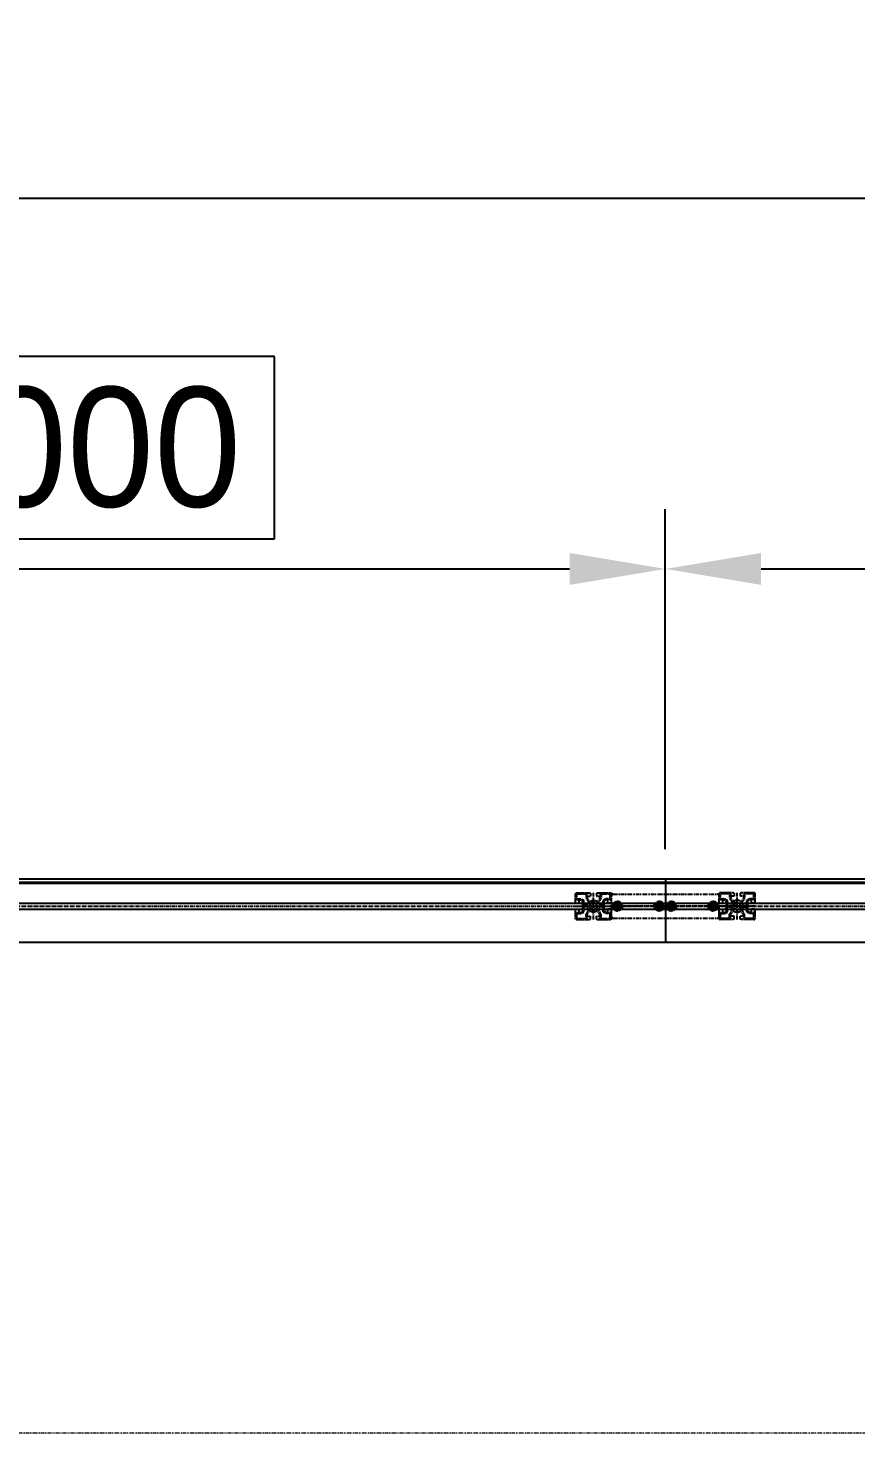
# Model space of a CAD drawing. Header units: inches. Extents: x 0 to 77285, y -118 to 40065.
# Drawn here: x 34204 to 35588, y 9720 to 12067 of the extents above; entities that cross this region are included whole.
import ezdxf

# ---------------------------------------------------------------- set-up
doc = ezdxf.new("R2010")
doc.units = ezdxf.units.IN
doc.header["$LTSCALE"] = 5
doc.header["$MEASUREMENT"] = 0
for name, pattern in [('CENTER', [2, 1.25, -0.25, 0.25, -0.25]), ('HIDDEN', [0.375, 0.25, -0.125]), ('PHANTOM', [2.5, 1.25, -0.25, 0.25, -0.25, 0.25, -0.25])]:
    doc.linetypes.add(name, pattern=pattern)
for name, color, linetype in [('11', 1, 'CENTER'), ('22', 2, 'HIDDEN'), ('66', 6, 'PHANTOM'), ('B', 123, 'Continuous'), ('G', 231, 'Continuous')]:
    doc.layers.add(name, color=color, linetype=linetype)
doc.layers.add('33', color=3, linetype='PHANTOM', lineweight=9)
doc.styles.add('SCI', font='')
doc.styles.get('SCI').set_extended_font_data('Gulim')
doc.dimstyles.new('S', dxfattribs={"dimscale": 100, "dimtxt": 2.5, "dimasz": 2, "dimexe": 1.25, "dimexo": 0.625, "dimgap": -0.625, "dimtad": 1, "dimdec": 8, "dimtxsty": 'SCI', "dimcen": 2.5, "dimclrd": 1, "dimclre": 1, "dimclrt": 7, "dimadec": 8, "dimazin": 2, "dimtfac": 1, "dimtdec": 8, "dimtmove": 0, "dimatfit": 3, "dimfxl": 1, "dimarcsym": 0})
doc.dimstyles.new('SCH', dxfattribs={"dimtxt": 2.5, "dimasz": 2, "dimexe": 1.25, "dimexo": 0.625, "dimtad": 1, "dimdec": 8, "dimtxsty": 'SCI', "dimcen": 2.5, "dimclrd": 4, "dimclre": 4, "dimclrt": 7, "dimadec": 8, "dimazin": 2, "dimtfac": 1, "dimtdec": 8, "dimtmove": 0, "dimatfit": 3, "dimfxl": 1, "dimarcsym": 0})

# ---------------------------------------------------------------- blocks, each defined once
blk = doc.blocks.new('0104-20170619.11435441')
for p, q in [((-30, 6), (-30, 21)), ((-30, 6), (-29, 6)), ((-29, 5), (-29, 6)), ((-29, 5), (-24, 5)), ((-6, 22.5), (-28.5, 22.5)), ((-28, 10.5), (-28, 19.5)), ((-28, 10.5), (-26, 10.5)), ((-10.5, 20.5), (-27, 20.5)), ((-26, 10.5), (-26, 12.5)), ((-26, 12.5), (-20.4, 12.5)), ((-22.4, 12.5), (-24.1, 12.5)), ((-23, 10.5), (-24.1, 10.5)), ((-24, 10.5), (-21, 10.5)), ((-24, 5), (-24, 10.5)), ((-21, 10.5), (-18, 8.5)), ((-20.4, 12.5), (-16, 9.6)), ((-18, -8.5), (-18, 8.5)), ((-16, 1), (-16, 9.6)), ((-16, 1), (-9.9, 1)), ((-10.5, 18.5), (-12.5, 18.5)), ((-12.5, 18.5), (-12.5, 12.9)), ((-12.5, 12.9), (-7.9, 6.1)), ((-10.5, 20.5), (-10.5, 18.5)), ((-10.5, 16.5), (-10.5, 13.5)), ((-5, 16.5), (-10.5, 16.5)), ((-10.5, 13.5), (-6.5, 7.6)), ((-4.9, 1), (-7.4, 1)), ((-6, 22.5), (-6, 21.5)), ((-5, 21.5), (-6, 21.5)), ((-4.2, 2.8), (-6, 4.5)), ((-5, 21.5), (-5, 16.5)), ((-2.8, 4.2), (-4.5, 6)), ((-1, 4.9), (-1, 7.4)), ((1, 4.9), (1, 7.4)), ((2.8, 4.2), (4.5, 6)), ((4.2, 2.8), (6, 4.5)), ((4.9, 1), (7.4, 1)), ((5, 21.5), (5, 16.5)), ((6, 21.5), (5, 21.5)), ((10.5, 16.5), (5, 16.5)), ((6, 22.5), (6, 21.5)), ((28.5, 22.5), (6, 22.5)), ((10.5, 13.5), (6.5, 7.6)), ((12.5, 12.9), (7.9, 6.1)), ((9.9, 1), (16, 1)), ((10.5, 20.5), (10.5, 18.5)), ((27, 20.5), (10.5, 20.5)), ((12.5, 18.5), (10.5, 18.5)), ((10.5, 16.5), (10.5, 13.5)), ((12.5, 18.5), (12.5, 12.9)), ((20.4, 12.5), (16, 9.6)), ((16, 1), (16, 9.6)), ((21, 10.5), (18, 8.5)), ((18, -8.5), (18, 8.5)), ((26, 12.5), (20.4, 12.5)), ((24, 10.5), (21, 10.5)), ((24, 5), (24, 10.5)), ((29, 5), (24, 5)), ((26, 10.5), (26, 12.5)), ((28, 10.5), (26, 10.5)), ((28, 10.5), (28, 19.5)), ((29, 5), (29, 6)), ((30, 6), (29, 6)), ((30, 6), (30, 21)), ((-30, -21), (-30, -6)), ((-30, -6), (-29, -6)), ((-29, -6), (-29, -5)), ((-29, -5), (-24, -5)), ((-6, -22.5), (-28.5, -22.5)), ((-28, -19.5), (-28, -10.5)), ((-28, -10.5), (-26, -10.5)), ((-10.5, -20.5), (-27, -20.5)), ((-26, -12.5), (-26, -10.5)), ((-26, -12.5), (-20.4, -12.5)), ((-24, -10.5), (-24, -5)), ((-24, -10.5), (-21, -10.5)), ((-21, -10.5), (-18, -8.5)), ((-20.4, -12.5), (-16, -9.6)), ((-16, -9.6), (-16, -1)), ((-16, -1), (-9.9, -1)), ((-12.5, -12.9), (-7.9, -6.1)), ((-12.5, -18.5), (-12.5, -12.9)), ((-10.5, -18.5), (-12.5, -18.5)), ((-10.5, -13.5), (-6.5, -7.6)), ((-10.5, -16.5), (-10.5, -13.5)), ((-5, -16.5), (-10.5, -16.5)), ((-10.5, -20.5), (-10.5, -18.5)), ((-4.9, -1), (-7.4, -1)), ((-4.2, -2.8), (-6, -4.5)), ((-6, -22.5), (-6, -21.5)), ((-5, -21.5), (-6, -21.5)), ((-5, -21.5), (-5, -16.5)), ((-2.8, -4.2), (-4.5, -6)), ((-1, -4.9), (-1, -7.4)), ((1, -4.9), (1, -7.4)), ((2.8, -4.2), (4.5, -6)), ((4.2, -2.8), (6, -4.5)), ((4.9, -1), (7.4, -1)), ((5, -21.5), (5, -16.5)), ((10.5, -16.5), (5, -16.5)), ((6, -21.5), (5, -21.5)), ((6, -22.5), (6, -21.5)), ((28.5, -22.5), (6, -22.5)), ((10.5, -13.5), (6.5, -7.6)), ((12.5, -12.9), (7.9, -6.1)), ((9.9, -1), (16, -1)), ((10.5, -16.5), (10.5, -13.5)), ((12.5, -18.5), (10.5, -18.5)), ((10.5, -20.5), (10.5, -18.5)), ((27, -20.5), (10.5, -20.5)), ((12.5, -18.5), (12.5, -12.9)), ((16, -9.6), (16, -1)), ((20.4, -12.5), (16, -9.6)), ((21, -10.5), (18, -8.5)), ((26, -12.5), (20.4, -12.5)), ((24, -10.5), (21, -10.5)), ((24, -10.5), (24, -5)), ((29, -5), (24, -5)), ((26, -12.5), (26, -10.5)), ((28, -10.5), (26, -10.5)), ((28, -19.5), (28, -10.5)), ((29, -6), (29, -5)), ((30, -6), (29, -6)), ((30, -21), (30, -6))]:
    blk.add_line(p, q)
for centre, radius, start, end in [((-28.5, 21), 1.5, 90, 180), ((-27, 19.5), 1, 90, 180), ((0, 0), 10, 142.644, 174.2608), ((0, 0), 7.5, 172.3377, 187.6623), ((0, 0), 10, 49.1403, 130.8597), ((0, 0), 7.5, 127.3377, 142.6623), ((0, 0), 5, 146.537, 168.463), ((0, 0), 5, 101.537, 123.463), ((0, 0), 7.5, 82.3377, 97.6623), ((0, 0), 5, 56.537, 78.463), ((0, 0), 5, 11.537, 33.463), ((0, 0), 7.5, 37.3377, 52.6623), ((0, 0), 7.5, 352.3377, 7.6623), ((0, 0), 10, 5.7392, 39.0281), ((0, 0), 10, 5.7392, 37.356), ((27, 19.5), 1, 0, 90), ((28.5, 21), 1.5, 0, 90), ((-28.5, -21), 1.5, 180, 270), ((-27, -19.5), 1, 180, 270), ((0, 0), 10, 185.7392, 217.356), ((0, 0), 10, 229.1403, 309.2607), ((0, 0), 7.5, 217.3377, 232.6623), ((0, 0), 5, 191.537, 213.463), ((0, 0), 10, 243.4796, 310.8597), ((0, 0), 5, 236.537, 258.463), ((0, 0), 7.5, 262.3377, 277.6623), ((0, 0), 5, 281.537, 303.463), ((0, 0), 5, 326.537, 348.463), ((0, 0), 7.5, 307.3377, 322.6623), ((0, 0), 10, 320.9719, 354.2608), ((0, 0), 10, 322.644, 354.2608), ((27, -19.5), 1, 270, 0), ((28.5, -21), 1.5, 270, 0)]:
    blk.add_arc(centre, radius, start, end)
at = {"layer": '11'}
for p, q in [((0, -22.5), (0, 22.5)), ((30, 0), (-30, 0))]:
    blk.add_line(p, q, dxfattribs=at)
blk = doc.blocks.new('A$C8f69a4f7')
at = {"color": 7}
blk.add_line((0, 45.5), (0, -60), dxfattribs=at)
at = {"layer": '11'}
blk.add_line((93.4, 0), (-93.4, 0), dxfattribs=at)
at = {"layer": '66'}
for p, q in [((-90, -17), (-90, 17)), ((-87.5, 0), (-83.8, 6.5)), ((-83.8, -6.5), (-87.5, 0)), ((-87, 20), (87, 20)), ((-76.2, 6.5), (-83.8, 6.5)), ((-80, -7.3), (-80, 7.3)), ((-80, -7), (-80, 7)), ((-76.2, 6.5), (-72.5, 0)), ((-72.5, 0), (-76.2, -6.5)), ((-17.5, 0), (-13.8, 6.5)), ((-13.8, -6.5), (-17.5, 0)), ((-6.2, 6.5), (-13.8, 6.5)), ((-10, -7.3), (-10, 7.3)), ((-10, -7), (-10, 7)), ((-6.2, 6.5), (-2.5, 0)), ((-2.5, 0), (-6.2, -6.5)), ((2.5, 0), (6.2, 6.5)), ((6.2, -6.5), (2.5, 0)), ((13.8, 6.5), (6.2, 6.5)), ((10, -7.3), (10, 7.3)), ((10, -7), (10, 7)), ((13.8, 6.5), (17.5, 0)), ((17.5, 0), (13.8, -6.5)), ((72.5, 0), (76.2, 6.5)), ((76.2, -6.5), (72.5, 0)), ((83.8, 6.5), (76.2, 6.5)), ((80, -7.3), (80, 7.3)), ((80, -7), (80, 7)), ((83.8, 6.5), (87.5, 0)), ((87.5, 0), (83.8, -6.5)), ((90, -17), (90, 17)), ((-87, -20), (87, -20)), ((-76.2, -6.5), (-83.8, -6.5)), ((-6.2, -6.5), (-13.8, -6.5)), ((13.8, -6.5), (6.2, -6.5)), ((83.8, -6.5), (76.2, -6.5))]:
    blk.add_line(p, q, dxfattribs=at)
for centre, radius in [((-80, 0), 8.25), ((-80, 0), 6.5), ((-80, 0), 4.5), ((-80, 0), 4), ((-80, 0), 3.2), ((-10, 0), 8.25), ((-10, 0), 6.5), ((-10, 0), 4.5), ((-10, 0), 4), ((-10, 0), 3.2), ((10, 0), 8.25), ((10, 0), 6.5), ((10, 0), 4.5), ((10, 0), 4), ((10, 0), 3.2), ((80, 0), 8.25), ((80, 0), 6.5), ((80, 0), 4.5), ((80, 0), 4), ((80, 0), 3.2)]:
    blk.add_circle(centre, radius, dxfattribs=at)
for centre, start, end in [((-87, 17), 90, 180), ((87, 17), 0, 90), ((-87, -17), 180, 270), ((87, -17), 270, 0)]:
    blk.add_arc(centre, 3, start, end, dxfattribs=at)
at = {"layer": '22', "xscale": -1}
blk.add_blockref('0104-20170619.11435441', (-120, 0), dxfattribs=at)
at = {"layer": '22'}
blk.add_blockref('0104-20170619.11435441', (120, 0), dxfattribs=at)
blk = doc.blocks.new('A$C04fb1ad6')
for p, q in [((170, -7), (11415, -7)), ((170, -40.5), (11415, -40.5)), ((170, -50.5), (11415, -50.5)), ((170, -105.5), (11415, -105.5))]:
    blk.add_line(p, q)
at = {"layer": '11'}
blk.add_line((170, -45.5), (11415, -45.5), dxfattribs=at)
at = {"layer": 'B'}
blk.add_line((170, -5.5), (11415, -5.5), dxfattribs=at)
at = {"layer": 'G'}
blk.add_line((170, 0), (11415, 0), dxfattribs=at)
blk.add_blockref('A$C8f69a4f7', (9995, -45.5))
at = {"layer": '22', "xscale": -1}
blk.add_blockref('0104-20170619.11435441', (9875, -45.5), dxfattribs=at)
at = {"layer": '22'}
blk.add_blockref('0104-20170619.11435441', (10115, -45.5), dxfattribs=at)
blk = doc.blocks.new('*D553')
at = {"color": 1, "lineweight": -2, "transparency": 16777216}
for p, q in [((34616.3, 11518.6), (33923, 11518.6)), ((33923, 11518.6), (33923, 11213.6)), ((34616.3, 11213.6), (34616.3, 11518.6)), ((33269.6, 10695.6), (33269.6, 11263.6)), ((35269.6, 10695.6), (35269.6, 11263.6)), ((33923, 11213.6), (34616.3, 11213.6)), ((33429.6, 11163.6), (35109.6, 11163.6))]:
    blk.add_line(p, q, dxfattribs=at)
at = {"color": 1, "transparency": 16777216}
for points in [[(33429.6, 11190.2), (33429.6, 11136.9), (33269.6, 11163.6)], [(35109.6, 11190.2), (35109.6, 11136.9), (35269.6, 11163.6)]]:
    blk.add_solid(points, dxfattribs=at)
at = {"layer": 'Defpoints', "color": 0, "transparency": 16777216}
for p in [(35269.6, 11163.6), (33269.6, 10645.6), (35269.6, 10645.6)]:
    blk.add_point(p, dxfattribs=at)
at = {"color": 7, "transparency": 16777216, "insert": (34269.6, 11366.1), "char_height": 200, "attachment_point": 5, "style": 'SCI'}
blk.add_mtext('2000', dxfattribs=at)
blk = doc.blocks.new('*D554')
at = {"color": 1, "lineweight": -2, "transparency": 16777216}
for p, q in [((36315.4, 11519.1), (35643.9, 11519.1)), ((35643.9, 11519.1), (35643.9, 11213.6)), ((36315.4, 11213.6), (36315.4, 11519.1)), ((35269.6, 10695.6), (35269.6, 11263.6)), ((36689.6, 10695.6), (36689.6, 11263.6)), ((35643.9, 11213.6), (36315.4, 11213.6)), ((35429.6, 11163.6), (36529.6, 11163.6))]:
    blk.add_line(p, q, dxfattribs=at)
at = {"color": 1, "transparency": 16777216}
for points in [[(35429.6, 11190.2), (35429.6, 11136.9), (35269.6, 11163.6)], [(36529.6, 11190.2), (36529.6, 11136.9), (36689.6, 11163.6)]]:
    blk.add_solid(points, dxfattribs=at)
at = {"layer": 'Defpoints', "color": 0, "transparency": 16777216}
for p in [(36689.6, 11163.6), (35269.6, 10645.6), (36689.6, 10645.6)]:
    blk.add_point(p, dxfattribs=at)
at = {"color": 7, "transparency": 16777216, "insert": (35979.6, 11366.3), "char_height": 200, "attachment_point": 5, "style": 'SCI'}
blk.add_mtext('1420', dxfattribs=at)
blk = doc.blocks.new('*D562')
at = {"color": 4, "lineweight": -2, "transparency": 16777216}
for p, q in [((25274.6, 10695.6), (25274.6, 11883.1)), ((36969.6, 10695.6), (36969.6, 11883.1)), ((25434.6, 11783.1), (36809.6, 11783.1))]:
    blk.add_line(p, q, dxfattribs=at)
at = {"color": 4, "transparency": 16777216}
for points in [[(25434.6, 11809.8), (25434.6, 11756.5), (25274.6, 11783.1)], [(36809.6, 11809.8), (36809.6, 11756.5), (36969.6, 11783.1)]]:
    blk.add_solid(points, dxfattribs=at)
at = {"layer": 'Defpoints', "color": 0, "transparency": 16777216}
for p in [(36969.6, 11783.1), (25274.6, 10645.6), (36969.6, 10645.6)]:
    blk.add_point(p, dxfattribs=at)
at = {"color": 7, "transparency": 16777216, "insert": (31122.1, 11935.9), "char_height": 200, "attachment_point": 5, "style": 'SCI'}
blk.add_mtext('11695', dxfattribs=at)

msp = doc.modelspace()

# ---------------------------------------------------------------- linework, layer by layer
at = {"layer": '33'}
msp.add_line((12062.6504291, 9720.13160737), (38972.6497809, 9720.13160737), dxfattribs=at)

# ---------------------------------------------------------------- block references
msp.add_blockref('A$C04fb1ad6', (25274.6497809, 10645.63160737))

# ---------------------------------------------------------------- dimensions: what is measured, and where the dimension line sits
for base, p1, p2, dimstyle, override, picture, middle in [((36969.6497808981, 11783.1277994918), (25274.6497808981, 10645.6316073747), (36969.6497808981, 10645.6316073747), 'SCH', {"dimscale": 80}, '*D562', (31122.1497808981, 11935.9240711296)), ((35269.6497808981, 11163.5525083466), (33269.6497808981, 10645.6316073747), (35269.6497808981, 10645.6316073747), 'S', {"dimscale": 80, "dimtmove": 1}, '*D553', (34269.6497808981, 11366.0824683999)), ((36689.6497808981, 11163.5525083466), (35269.6497808981, 10645.6316073747), (36689.6497808981, 10645.6316073747), 'S', {"dimscale": 80, "dimtmove": 1}, '*D554', (35979.6497808981, 11366.3487799844))]:
    dim = msp.add_linear_dim(base=base, p1=p1, p2=p2, dimstyle=dimstyle, override=override)
    dim.commit()
    dim.dimension.update_dxf_attribs({"geometry": picture, "text_midpoint": middle})

doc.saveas('drawing.dxf')
